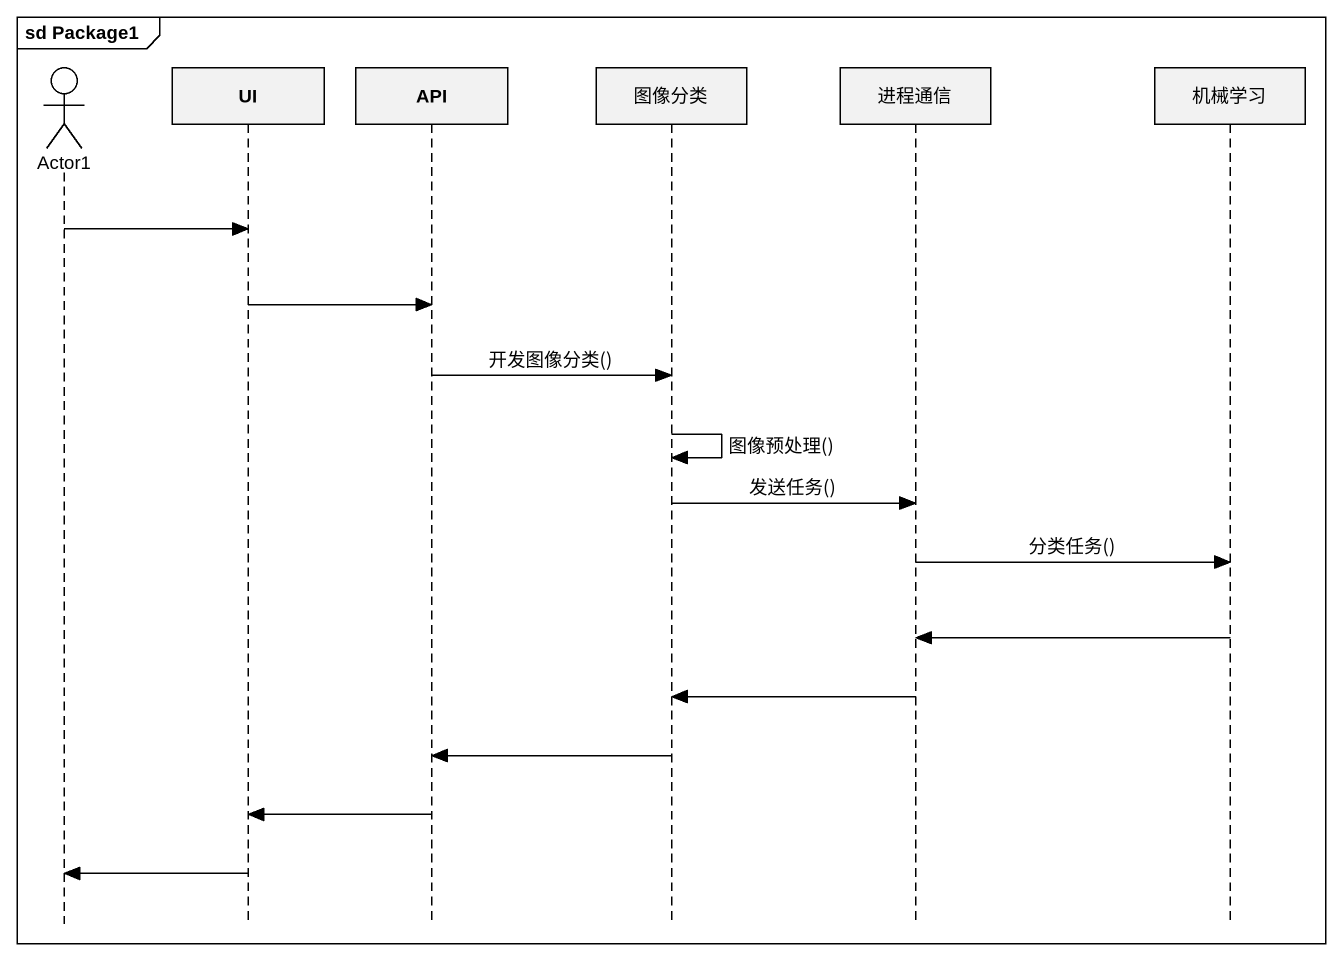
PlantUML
@startuml
mainframe sd Package1
hide footbox
actor Actor1
participant UI
participant API
participant 图像分类
participant 进程通信
participant 机械学习

Actor1 -> UI
UI -> API
API -> 图像分类 : 开发图像分类()
图像分类 -> 图像分类 : 图像预处理()
图像分类 -> 进程通信 : 发送任务()
进程通信 -> 机械学习 : 分类任务()
机械学习 -> 进程通信
进程通信 -> 图像分类
图像分类 -> API
API -> UI
UI -> Actor1
@enduml
